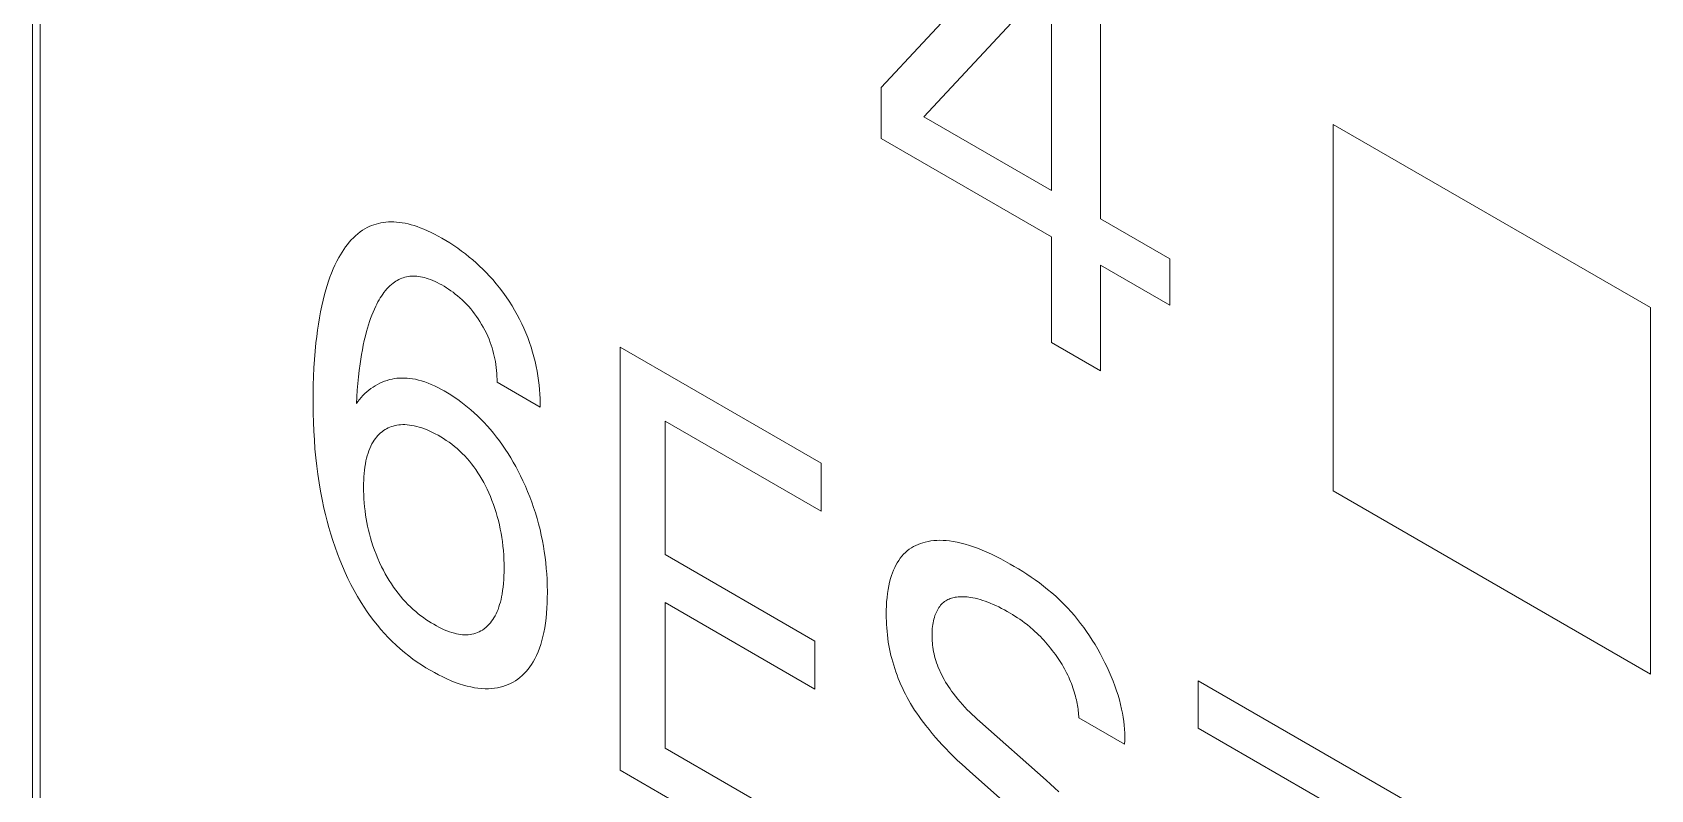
# Model space of a CAD drawing. Header units: inches. Extents: x 67578 to 72421, y -34894 to -31675.
# Drawn here: x 69713.55 to 69721.01, y -33400.5 to -33397.01 of the extents above; entities that cross this region are included whole.
import ezdxf

# ---------------------------------------------------------------- set-up
doc = ezdxf.new("R2010")
doc.units = ezdxf.units.IN
doc.header["$MEASUREMENT"] = 0

# ---------------------------------------------------------------- blocks, each defined once
blk = doc.blocks.new('ET200S')
at = {"lineweight": 0}
for p, q in [((76.0996, 30.9937), (76.0996, -34.4898)), ((76.1225, -34.5561), (76.1225, 30.9274)), ((78.5563, -31.1985), (79.0239, -30.6976)), ((79.1915, -30.7944), (79.1915, -31.5791)), ((79.0494, -30.8869), (78.6803, -31.284)), ((79.0494, -31.4971), (79.0494, -30.8869)), ((78.5563, -31.346), (78.5563, -31.1985)), ((78.6803, -31.284), (79.0494, -31.4971)), ((80.7837, -31.8361), (79.8645, -31.3054)), ((79.8645, -31.3054), (79.8645, -32.3669)), ((79.0494, -31.6307), (78.5563, -31.346)), ((79.1915, -31.5791), (79.3922, -31.695)), ((79.0494, -31.9371), (79.0494, -31.6307)), ((79.3922, -31.695), (79.3922, -31.8286)), ((79.3922, -31.8286), (79.1915, -31.7128)), ((79.1915, -31.7128), (79.1915, -32.0192)), ((80.7837, -32.8976), (80.7837, -31.8361)), ((79.1915, -32.0192), (79.0494, -31.9371)), ((77.8006, -31.951), (78.3824, -32.2869)), ((77.8006, -33.1757), (77.8006, -31.951)), ((77.5699, -32.1242), (77.4447, -32.0519)), ((78.3824, -32.4258), (77.9312, -32.1652)), ((77.9312, -32.1652), (77.9312, -32.5515)), ((78.3824, -32.2869), (78.3824, -32.4258)), ((79.8645, -32.3669), (80.7837, -32.8976)), ((77.9312, -32.5515), (78.3648, -32.8019)), ((78.3648, -32.9408), (77.9312, -32.6904)), ((77.9312, -32.6904), (77.9312, -33.1122)), ((78.3648, -32.8019), (78.3648, -32.9408)), ((79.4737, -32.9169), (80.1225, -33.2915)), ((79.4737, -33.0541), (79.4737, -32.9169)), ((78.8418, -33.0347), (79.0339, -33.2047)), ((79.2612, -33.1007), (79.1286, -33.0241)), ((79.9878, -33.3509), (79.4737, -33.0541)), ((77.9312, -33.1122), (78.3946, -33.3798)), ((78.3946, -33.5187), (77.8006, -33.1757)), ((79.0055, -33.3497), (78.8134, -33.1798))]:
    blk.add_line(p, q, dxfattribs=at)
for points in [[(77.5699, -32.1242), (77.5698, -32.1119), (77.5694, -32.0993), (77.5688, -32.0866), (77.5678, -32.0736), (77.5666, -32.0605), (77.565, -32.0472), (77.5631, -32.0338), (77.5608, -32.0203), (77.5581, -32.0065), (77.555, -31.9926), (77.5516, -31.9787), (77.5477, -31.9647), (77.5434, -31.9507), (77.5387, -31.9367), (77.5335, -31.9226), (77.5281, -31.9093), (77.5224, -31.896), (77.5162, -31.8828), (77.5097, -31.8697), (77.5028, -31.8567), (77.4956, -31.8439), (77.488, -31.8313), (77.4795, -31.8178), (77.4706, -31.8046), (77.4614, -31.7917), (77.4519, -31.7791), (77.4421, -31.7669), (77.4321, -31.7551), (77.4228, -31.7448), (77.4134, -31.7348), (77.4038, -31.7251), (77.3941, -31.7158), (77.3843, -31.7068), (77.3744, -31.6981), (77.3644, -31.6897), (77.3532, -31.6808), (77.342, -31.6722), (77.3307, -31.6641), (77.3193, -31.6563), (77.3079, -31.6489), (77.2965, -31.6418), (77.2851, -31.6351), (77.2746, -31.6293), (77.264, -31.6237), (77.2535, -31.6185), (77.2431, -31.6136), (77.2326, -31.6091), (77.2222, -31.605), (77.2134, -31.6017), (77.2046, -31.5988), (77.1959, -31.5962), (77.1872, -31.5939), (77.1786, -31.592), (77.1701, -31.5905), (77.1617, -31.5893), (77.1538, -31.5885), (77.146, -31.588), (77.1383, -31.5879), (77.1307, -31.5882), (77.1232, -31.5887), (77.1159, -31.5896), (77.1087, -31.5908), (77.1016, -31.5924), (77.0947, -31.5942), (77.0879, -31.5964), (77.0812, -31.5988), (77.0747, -31.6016), (77.0684, -31.6046), (77.0623, -31.6079), (77.0551, -31.6123), (77.0482, -31.6171), (77.0415, -31.6223), (77.035, -31.6278), (77.0288, -31.6337), (77.0228, -31.6399), (77.017, -31.6465), (77.0115, -31.6533), (77.0061, -31.6604), (77.001, -31.6677), (76.996, -31.6753), (76.9913, -31.6831), (76.9867, -31.6912), (76.981, -31.7019), (76.9756, -31.713), (76.9705, -31.7243), (76.9657, -31.736), (76.9611, -31.7479), (76.9568, -31.76), (76.9527, -31.7724), (76.9489, -31.785), (76.9454, -31.7979), (76.9411, -31.8145), (76.9373, -31.8314), (76.9337, -31.8486), (76.9305, -31.866), (76.9276, -31.8837), (76.925, -31.9016), (76.9226, -31.9197), (76.9206, -31.9381), (76.9182, -31.9621), (76.9163, -31.9864), (76.9148, -32.011), (76.9136, -32.0359), (76.9128, -32.0609), (76.9124, -32.0862), (76.9123, -32.1117), (76.9126, -32.1429)], [(77.0374, -32.1137), (77.0387, -32.0943), (77.0401, -32.0749), (77.0417, -32.0558), (77.0436, -32.0368), (77.0458, -32.0179), (77.0482, -31.9993), (77.0502, -31.9854), (77.0525, -31.9716), (77.0549, -31.958), (77.0576, -31.9445), (77.0605, -31.9313), (77.0636, -31.9182), (77.0669, -31.9054), (77.0697, -31.8956), (77.0726, -31.886), (77.0756, -31.8766), (77.0788, -31.8673), (77.0823, -31.8581), (77.0858, -31.8492), (77.0896, -31.8404), (77.0936, -31.8319), (77.0966, -31.8257), (77.0998, -31.8197), (77.103, -31.8139), (77.1064, -31.8081), (77.11, -31.8026), (77.1136, -31.7972), (77.1174, -31.792), (77.1214, -31.787), (77.1255, -31.7822), (77.1298, -31.7776), (77.1343, -31.7733), (77.1389, -31.7692), (77.1437, -31.7653), (77.1476, -31.7625), (77.1516, -31.7599), (77.1557, -31.7575), (77.1599, -31.7552), (77.1642, -31.7532), (77.1686, -31.7513), (77.1731, -31.7497), (77.1778, -31.7483), (77.1825, -31.7471), (77.1873, -31.7462), (77.1922, -31.7455), (77.1972, -31.745), (77.2024, -31.7448), (77.2076, -31.7449), (77.2127, -31.7452), (77.218, -31.7458), (77.2234, -31.7467), (77.2288, -31.7478), (77.2342, -31.7491), (77.2398, -31.7506), (77.2453, -31.7524), (77.2519, -31.7548), (77.2585, -31.7574), (77.2651, -31.7603), (77.2718, -31.7635), (77.2784, -31.7669), (77.2851, -31.7705), (77.2916, -31.7743), (77.2981, -31.7784), (77.3046, -31.7826), (77.3111, -31.7871), (77.3175, -31.7918), (77.3239, -31.7968), (77.3303, -31.802), (77.3369, -31.8076), (77.3435, -31.8136), (77.3499, -31.8198), (77.3563, -31.8263), (77.3626, -31.833), (77.3686, -31.84), (77.3743, -31.847), (77.3798, -31.8541), (77.3852, -31.8615), (77.3903, -31.8691), (77.3953, -31.8768), (77.4001, -31.8847), (77.4049, -31.8931), (77.4094, -31.9017), (77.4137, -31.9103), (77.4177, -31.9191), (77.4215, -31.9279), (77.4249, -31.9367), (77.4277, -31.9447), (77.4303, -31.9527), (77.4327, -31.9608), (77.4348, -31.9687), (77.4366, -31.9767), (77.4383, -31.9846), (77.4398, -31.9925), (77.4412, -32.0013), (77.4423, -32.01), (77.4432, -32.0187), (77.4439, -32.0272), (77.4444, -32.0356), (77.4446, -32.0438), (77.4447, -32.0519)], [(77.5899, -32.6381), (77.5893, -32.6226), (77.5884, -32.607), (77.5872, -32.5912), (77.5857, -32.5752), (77.5838, -32.5591), (77.5815, -32.5428), (77.579, -32.527), (77.5761, -32.5111), (77.5728, -32.495), (77.5691, -32.4789), (77.565, -32.4627), (77.5605, -32.4464), (77.5556, -32.4301), (77.5506, -32.4147), (77.5451, -32.3993), (77.5393, -32.3839), (77.5331, -32.3685), (77.5266, -32.3532), (77.5197, -32.3379), (77.5124, -32.3228), (77.5057, -32.3096), (77.4988, -32.2966), (77.4916, -32.2837), (77.4842, -32.271), (77.4765, -32.2585), (77.4685, -32.2461), (77.4603, -32.234), (77.4518, -32.2222), (77.4433, -32.2109), (77.4345, -32.1999), (77.4255, -32.1892), (77.4164, -32.1788), (77.4071, -32.1687), (77.3976, -32.1589), (77.388, -32.1495), (77.3783, -32.1404), (77.3689, -32.1321), (77.3594, -32.1241), (77.3499, -32.1164), (77.3403, -32.1091), (77.3307, -32.1021), (77.321, -32.0954), (77.3113, -32.0891), (77.3016, -32.0831), (77.2918, -32.0774), (77.2824, -32.0722), (77.273, -32.0673), (77.2636, -32.0628), (77.2542, -32.0586), (77.2449, -32.0548), (77.2356, -32.0514), (77.2264, -32.0485), (77.2173, -32.0459), (77.2083, -32.0438), (77.2004, -32.0423), (77.1925, -32.0412), (77.1847, -32.0404), (77.1771, -32.04), (77.1695, -32.04), (77.1621, -32.0403), (77.1548, -32.0409), (77.1476, -32.0418), (77.1406, -32.0431), (77.1337, -32.0447), (77.1263, -32.0468), (77.1191, -32.0493), (77.1121, -32.0521), (77.1053, -32.0552), (77.0987, -32.0586), (77.0922, -32.0624), (77.0859, -32.0664), (77.0797, -32.0707), (77.0737, -32.0752), (77.0679, -32.08), (77.062, -32.0852), (77.0564, -32.0906), (77.0512, -32.0961), (77.0462, -32.1019), (77.0417, -32.1076), (77.0374, -32.1137)], [(76.9126, -32.1429), (76.9133, -32.1681), (76.9143, -32.1935), (76.9158, -32.2191), (76.9177, -32.2449), (76.9201, -32.271), (76.9227, -32.2949), (76.9259, -32.3189), (76.9295, -32.3431), (76.9336, -32.3675), (76.9383, -32.3921), (76.9436, -32.4168), (76.9479, -32.4355), (76.9527, -32.4543), (76.9578, -32.4731), (76.9634, -32.4921), (76.9694, -32.511), (76.9758, -32.53), (76.9826, -32.549), (76.9896, -32.567), (76.997, -32.585), (77.0048, -32.6029), (77.0131, -32.6207), (77.0218, -32.6383), (77.0311, -32.6557), (77.0408, -32.6728), (77.051, -32.6897), (77.0598, -32.7035), (77.069, -32.717), (77.0785, -32.7302), (77.0882, -32.7431), (77.0983, -32.7557), (77.1085, -32.7679), (77.119, -32.7798), (77.1297, -32.7912), (77.1405, -32.8022), (77.1524, -32.8135), (77.1644, -32.8243), (77.1766, -32.8346), (77.1889, -32.8444), (77.2012, -32.8537), (77.2137, -32.8625), (77.2262, -32.8709), (77.2387, -32.8788), (77.2512, -32.8864), (77.2634, -32.8932), (77.2755, -32.8997), (77.2876, -32.9058), (77.2996, -32.9115), (77.3116, -32.9166), (77.3235, -32.9214), (77.3354, -32.9256), (77.3472, -32.9293), (77.3579, -32.9323), (77.3685, -32.9347), (77.379, -32.9368), (77.3894, -32.9383), (77.3997, -32.9394), (77.4098, -32.9399), (77.4197, -32.94), (77.4294, -32.9394), (77.4377, -32.9385), (77.4459, -32.9372), (77.4539, -32.9355), (77.4617, -32.9334), (77.4694, -32.9308), (77.4768, -32.9279), (77.484, -32.9246), (77.491, -32.9208), (77.4978, -32.9167), (77.5045, -32.9122), (77.511, -32.9072), (77.5172, -32.9019), (77.5232, -32.8961), (77.5289, -32.8901), (77.5344, -32.8836), (77.5396, -32.8768), (77.5445, -32.8697), (77.5491, -32.8623), (77.5543, -32.853), (77.5591, -32.8432), (77.5634, -32.8331), (77.5674, -32.8225), (77.5711, -32.8116), (77.5744, -32.8004), (77.5773, -32.7889), (77.5799, -32.777), (77.5825, -32.7634), (77.5846, -32.7496), (77.5864, -32.7354), (77.5878, -32.721), (77.5889, -32.7063), (77.5896, -32.6914), (77.59, -32.6763), (77.5902, -32.6611), (77.5899, -32.6381)], [(77.1207, -32.1895), (77.1251, -32.1869), (77.1297, -32.1845), (77.1344, -32.1824), (77.1393, -32.1806), (77.1443, -32.179), (77.1493, -32.1777), (77.1546, -32.1766), (77.1599, -32.1758), (77.1653, -32.1752), (77.1717, -32.1749), (77.1781, -32.175), (77.1847, -32.1754), (77.1914, -32.1762), (77.1982, -32.1772), (77.2051, -32.1786), (77.212, -32.1803), (77.219, -32.1822), (77.2267, -32.1847), (77.2345, -32.1874), (77.2423, -32.1905), (77.2501, -32.1939), (77.258, -32.1976), (77.2658, -32.2016), (77.2738, -32.2058), (77.2817, -32.2104), (77.2897, -32.2153), (77.2977, -32.2205), (77.3057, -32.2259), (77.3137, -32.2318), (77.3216, -32.2379), (77.3294, -32.2445), (77.3371, -32.2514), (77.3441, -32.2582), (77.3511, -32.2654), (77.3579, -32.2728), (77.3645, -32.2806), (77.371, -32.2886), (77.3773, -32.2968), (77.3833, -32.3053), (77.3894, -32.3144), (77.3952, -32.3237), (77.4007, -32.3331), (77.406, -32.3427), (77.411, -32.3524), (77.4158, -32.3622), (77.4204, -32.3721), (77.4253, -32.3834), (77.4299, -32.3949), (77.4342, -32.4063), (77.4382, -32.4177), (77.4418, -32.4292), (77.4452, -32.4406), (77.4485, -32.4529), (77.4514, -32.4652), (77.454, -32.4774), (77.4563, -32.4895), (77.4583, -32.5015), (77.4601, -32.5134), (77.4616, -32.5266), (77.4629, -32.5397), (77.4639, -32.5526), (77.4645, -32.5654), (77.4649, -32.578), (77.465, -32.5905), (77.4649, -32.6018), (77.4646, -32.6129), (77.464, -32.6238), (77.4632, -32.6346), (77.4622, -32.6453), (77.4608, -32.6557), (77.4592, -32.6659), (77.4578, -32.6737), (77.4561, -32.6813), (77.4543, -32.6887), (77.4522, -32.696), (77.45, -32.7031), (77.4475, -32.7099), (77.4448, -32.7166), (77.4419, -32.723), (77.4389, -32.7287), (77.4358, -32.7342), (77.4325, -32.7394), (77.429, -32.7444), (77.4253, -32.7492), (77.4213, -32.7536), (77.4172, -32.7579), (77.4129, -32.7618), (77.4069, -32.7667)], [(77.4069, -32.7667), (77.4024, -32.7698), (77.3977, -32.7726), (77.3929, -32.7751), (77.3879, -32.7774), (77.3828, -32.7793), (77.3775, -32.7809), (77.372, -32.7821), (77.3668, -32.7829), (77.3615, -32.7835), (77.3561, -32.7837), (77.3505, -32.7837), (77.3449, -32.7833), (77.3391, -32.7827), (77.3333, -32.7818), (77.3274, -32.7807), (77.3215, -32.7793), (77.3142, -32.7772), (77.3067, -32.7747), (77.2993, -32.7719), (77.2917, -32.7688), (77.2842, -32.7654), (77.2766, -32.7616), (77.269, -32.7576), (77.2614, -32.7533), (77.2539, -32.7488), (77.2463, -32.7441), (77.2388, -32.7391), (77.2314, -32.7339), (77.2239, -32.7284), (77.2165, -32.7226), (77.2092, -32.7165), (77.2019, -32.7101), (77.1943, -32.7031), (77.1868, -32.6957), (77.1795, -32.688), (77.1723, -32.68), (77.1652, -32.6718), (77.1583, -32.6633), (77.1516, -32.6545), (77.145, -32.6453), (77.1387, -32.6359), (77.1326, -32.6263), (77.1267, -32.6165), (77.1211, -32.6066), (77.1157, -32.5965), (77.1105, -32.5864), (77.1048, -32.5744), (77.0995, -32.5624), (77.0945, -32.5503), (77.0898, -32.5381), (77.0855, -32.526), (77.0816, -32.5138), (77.0783, -32.5027), (77.0752, -32.4916), (77.0725, -32.4805), (77.07, -32.4695), (77.0678, -32.4586), (77.0659, -32.4477), (77.0642, -32.437), (77.0626, -32.425), (77.0612, -32.4132), (77.0602, -32.4014), (77.0594, -32.3898), (77.0588, -32.3784), (77.0585, -32.367), (77.0584, -32.3558), (77.0585, -32.3458), (77.0588, -32.336), (77.0593, -32.3263), (77.0601, -32.3167), (77.061, -32.3073), (77.0622, -32.2981), (77.0636, -32.289), (77.0653, -32.2802), (77.0671, -32.2725), (77.0691, -32.265), (77.0713, -32.2576), (77.0738, -32.2506), (77.0765, -32.2437), (77.0794, -32.2371), (77.0826, -32.2308), (77.0861, -32.2248), (77.0892, -32.2199), (77.0925, -32.2153), (77.0961, -32.2109), (77.0997, -32.2067), (77.1036, -32.2028), (77.1076, -32.1991), (77.1118, -32.1956), (77.1162, -32.1924), (77.1207, -32.1895)], [(79.2612, -33.1007), (79.2618, -33.09), (79.2619, -33.0792), (79.2617, -33.0681), (79.2611, -33.057), (79.2601, -33.0456), (79.2588, -33.0342), (79.257, -33.0226), (79.255, -33.0109), (79.2526, -32.9991), (79.2495, -32.9858), (79.2459, -32.9723), (79.242, -32.9589), (79.2377, -32.9454), (79.233, -32.9318), (79.228, -32.9183), (79.2226, -32.9048), (79.2169, -32.8913), (79.2108, -32.8778), (79.2043, -32.8644), (79.1976, -32.851), (79.1905, -32.8378), (79.1832, -32.8248), (79.1756, -32.8119), (79.1677, -32.7992), (79.1596, -32.7867), (79.1512, -32.7744), (79.1427, -32.7624), (79.1339, -32.7507), (79.1249, -32.7392), (79.1157, -32.7281), (79.1064, -32.7173), (79.0955, -32.7054), (79.0843, -32.6939), (79.073, -32.6828), (79.0616, -32.6722), (79.05, -32.6619), (79.0382, -32.6521), (79.0264, -32.6426), (79.0145, -32.6335), (79.0024, -32.6248), (78.9904, -32.6163), (78.9783, -32.6082), (78.9661, -32.6004), (78.954, -32.5929), (78.9418, -32.5856), (78.9297, -32.5786), (78.9161, -32.571), (78.9026, -32.5637), (78.8891, -32.5567), (78.8757, -32.5502), (78.8623, -32.544), (78.849, -32.5382), (78.8357, -32.533), (78.8238, -32.5286), (78.8119, -32.5247), (78.8001, -32.5212), (78.7883, -32.5181), (78.7767, -32.5155), (78.7652, -32.5134), (78.7538, -32.5117), (78.7447, -32.5108), (78.7356, -32.5102), (78.7267, -32.51), (78.7178, -32.5102), (78.7092, -32.5108), (78.7007, -32.5117), (78.6923, -32.5131), (78.6841, -32.5149), (78.677, -32.5169), (78.67, -32.5192), (78.6632, -32.5218), (78.6566, -32.5248), (78.6501, -32.5282), (78.6439, -32.5319), (78.6379, -32.536), (78.6322, -32.5405), (78.6266, -32.5453), (78.6214, -32.5505), (78.6164, -32.5561), (78.6117, -32.562), (78.6073, -32.5682), (78.6031, -32.5748), (78.5992, -32.5817), (78.5956, -32.5889), (78.5922, -32.5964), (78.5891, -32.6042), (78.5863, -32.6122), (78.5837, -32.6205), (78.5809, -32.631), (78.5785, -32.6418), (78.5764, -32.6529), (78.5747, -32.6643), (78.5734, -32.676), (78.5724, -32.6879), (78.5717, -32.7), (78.5713, -32.7123), (78.5712, -32.7248)], [(78.8418, -33.0347), (78.8345, -33.0282), (78.8272, -33.0215), (78.82, -33.0147), (78.8128, -33.0076), (78.8057, -33.0005), (78.7987, -32.9931), (78.7917, -32.9855), (78.7849, -32.9778), (78.7782, -32.9698), (78.7716, -32.9616), (78.7651, -32.9531), (78.7605, -32.9468), (78.7559, -32.9403), (78.7515, -32.9338), (78.7472, -32.9271), (78.7431, -32.9203), (78.7391, -32.9135), (78.7352, -32.9066), (78.7316, -32.8996), (78.7281, -32.8926), (78.7249, -32.8855), (78.7219, -32.8784), (78.7191, -32.8713), (78.7168, -32.8648), (78.7147, -32.8584), (78.7128, -32.8519), (78.7111, -32.8454), (78.7096, -32.839), (78.7083, -32.8326), (78.7072, -32.8262), (78.7062, -32.8199), (78.7054, -32.8136), (78.7048, -32.8074), (78.7043, -32.8013), (78.7039, -32.7952), (78.7038, -32.7892), (78.7037, -32.7831), (78.7038, -32.777), (78.7041, -32.7711), (78.7045, -32.7653), (78.7051, -32.7596), (78.7059, -32.754), (78.7068, -32.7486), (78.7079, -32.7433), (78.7091, -32.7381), (78.7105, -32.7331), (78.7121, -32.7282), (78.7137, -32.7239), (78.7154, -32.7197), (78.7173, -32.7157), (78.7193, -32.7119), (78.7214, -32.7082), (78.7237, -32.7046), (78.7261, -32.7013), (78.7287, -32.6981), (78.7313, -32.6951), (78.7342, -32.6923), (78.7371, -32.6897), (78.7401, -32.6874), (78.7432, -32.6853), (78.7463, -32.6834), (78.7496, -32.6817), (78.753, -32.6802), (78.7565, -32.6788), (78.76, -32.6776), (78.7636, -32.6765), (78.7674, -32.6756), (78.7711, -32.6748), (78.775, -32.6742), (78.7789, -32.6738), (78.784, -32.6733), (78.7892, -32.6732), (78.7945, -32.6732), (78.7998, -32.6734), (78.8052, -32.6739), (78.8107, -32.6745), (78.8162, -32.6753), (78.8218, -32.6764), (78.8288, -32.6779), (78.8359, -32.6797), (78.8431, -32.6817), (78.8503, -32.684), (78.8575, -32.6865), (78.8648, -32.6892), (78.8721, -32.6921), (78.8803, -32.6955), (78.8885, -32.6992), (78.8967, -32.7031), (78.9049, -32.7073), (78.9132, -32.7116), (78.9215, -32.7162), (78.9297, -32.7209), (78.9367, -32.7251), (78.9438, -32.7295), (78.9508, -32.734), (78.9578, -32.7387), (78.9647, -32.7436), (78.9717, -32.7487), (78.9786, -32.7541), (78.9875, -32.7613), (78.9964, -32.769)], [(78.5712, -32.7248), (78.5713, -32.7345), (78.5715, -32.7442), (78.572, -32.754), (78.5726, -32.7639), (78.5735, -32.7739), (78.5745, -32.784), (78.5758, -32.7942), (78.5772, -32.8045), (78.579, -32.8148), (78.5807, -32.8242), (78.5827, -32.8336), (78.5849, -32.8431), (78.5873, -32.8526), (78.5899, -32.8622), (78.5927, -32.8718), (78.5957, -32.8814), (78.599, -32.891), (78.6024, -32.9007), (78.606, -32.91), (78.6098, -32.9192), (78.6137, -32.9284), (78.6179, -32.9376), (78.6222, -32.9467), (78.6268, -32.9558), (78.6315, -32.9648), (78.6364, -32.9737), (78.6415, -32.9825), (78.6474, -32.9921), (78.6534, -33.0015), (78.6596, -33.0109), (78.666, -33.02), (78.6725, -33.0291), (78.6791, -33.038), (78.6859, -33.0467), (78.6951, -33.0583), (78.7044, -33.0696), (78.7139, -33.0806), (78.7236, -33.0915), (78.7333, -33.1021), (78.7432, -33.1125), (78.7546, -33.1243), (78.7662, -33.1359), (78.7779, -33.1472), (78.7897, -33.1583), (78.8015, -33.1691), (78.8134, -33.1798)], [(78.9964, -32.769), (79.0017, -32.7737), (79.0069, -32.7786), (79.0121, -32.7836), (79.0172, -32.7888), (79.0223, -32.7941), (79.0274, -32.7995), (79.0324, -32.8051), (79.0374, -32.8108), (79.0422, -32.8166), (79.047, -32.8225), (79.0518, -32.8286), (79.0564, -32.8347), (79.061, -32.841), (79.0649, -32.8466), (79.0688, -32.8523), (79.0726, -32.8581), (79.0764, -32.8639), (79.08, -32.8698), (79.0835, -32.8758), (79.0869, -32.8818), (79.0902, -32.8879), (79.0934, -32.894), (79.0965, -32.9002), (79.0993, -32.9063), (79.102, -32.9123), (79.1046, -32.9184), (79.107, -32.9245), (79.1093, -32.9306), (79.1115, -32.9368), (79.1136, -32.9429), (79.1155, -32.949), (79.1173, -32.9552), (79.119, -32.9613), (79.1204, -32.9667), (79.1217, -32.9721), (79.1228, -32.9775), (79.1239, -32.9828), (79.1249, -32.9882), (79.1257, -32.9934), (79.1265, -32.9987), (79.1271, -33.0039), (79.1277, -33.009), (79.1281, -33.0141), (79.1284, -33.0191), (79.1286, -33.0241)], [(79.0708, -33.2383), (79.0585, -33.2269), (79.0462, -33.2157), (79.0339, -33.2047)]]:
    blk.add_lwpolyline(points, dxfattribs=at)

msp = doc.modelspace()

# ---------------------------------------------------------------- block references
at = {"xscale": 1.59100124616462, "yscale": 1.59100124616462, "zscale": 1.59100124616462}
msp.add_blockref('ET200S', (69592.4787, -33347.6241), dxfattribs=at)

doc.saveas('drawing.dxf')
